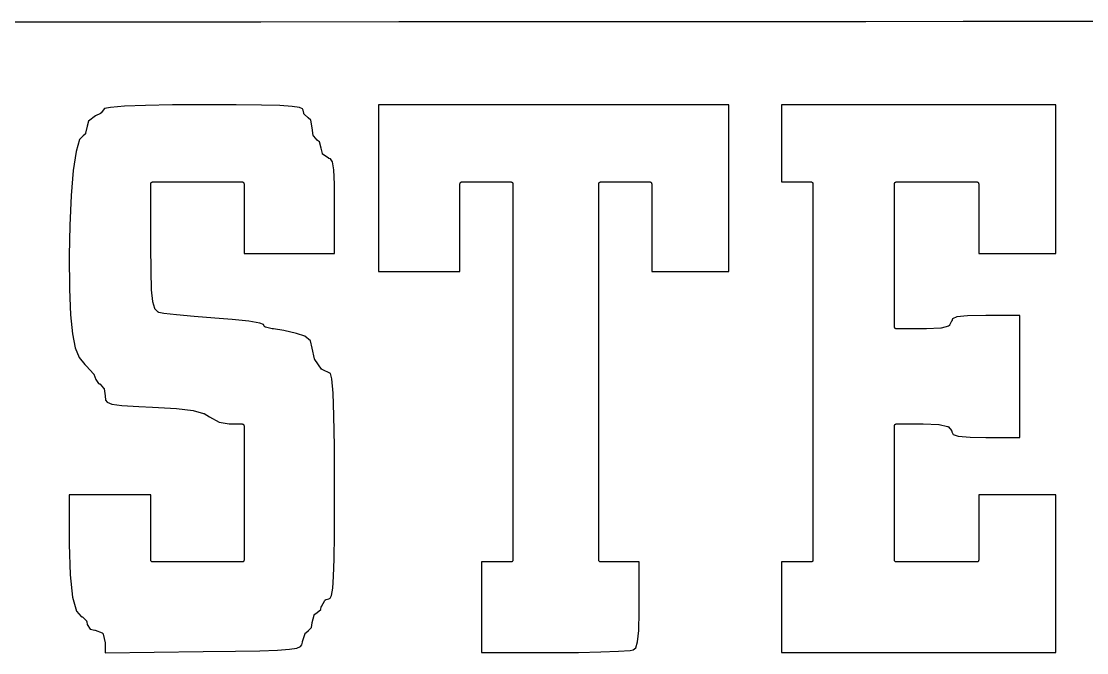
# Model space of a CAD drawing. Extents: x 87.5 to 141.1, y -115.5 to -63.3.
# Drawn here: x 92.147 to 95.167, y -65.083 to -63.294 of the extents above; entities that cross this region are included whole.
import ezdxf

# ---------------------------------------------------------------- set-up
doc = ezdxf.new("R2010")
doc.units = 0
doc.header["$MEASUREMENT"] = 0
doc.layers.add('BLACK', color=7, linetype='CONTINUOUS')

msp = doc.modelspace()

# ---------------------------------------------------------------- linework, layer by layer
at = {"layer": 'BLACK', "linetype": 'CONTINUOUS'}
for p, q in [((91.9828, -63.2956), (92.3406, -63.2953)), ((92.3406, -63.2953), (92.7228, -63.295)), ((92.7228, -63.295), (92.8266, -63.2949)), ((92.8266, -63.2949), (93.2172, -63.2946)), ((93.2172, -63.2946), (93.5833, -63.2944)), ((93.2172, -63.2946), (93.2172, -63.2946)), ((93.5833, -63.2944), (93.9255, -63.2941)), ((93.5833, -63.2944), (93.5833, -63.2944)), ((93.9255, -63.2941), (94.2447, -63.294)), ((94.2447, -63.294), (94.5416, -63.2939)), ((94.2447, -63.294), (94.2447, -63.294)), ((94.5416, -63.2939), (94.8171, -63.2938)), ((94.5416, -63.2939), (94.5416, -63.2939)), ((94.8171, -63.2938), (94.8171, -63.2938)), ((94.8171, -63.2938), (95.0718, -63.2938)), ((95.0718, -63.2938), (95.0719, -63.2938)), ((95.0719, -63.2938), (95.3066, -63.2938)), ((92.3834, -63.5408), (92.3732, -63.5533)), ((92.4, -63.5376), (92.3834, -63.5408)), ((92.4401, -63.5346), (92.4, -63.5376)), ((92.4996, -63.5324), (92.4401, -63.5346)), ((92.5757, -63.5309), (92.4996, -63.5324)), ((92.6656, -63.5304), (92.5757, -63.5309)), ((92.7561, -63.5306), (92.6656, -63.5304)), ((92.828, -63.5313), (92.7561, -63.5306)), ((92.7561, -63.5306), (92.7561, -63.5306)), ((92.88, -63.5327), (92.828, -63.5313)), ((92.9152, -63.535), (92.88, -63.5327)), ((92.936, -63.5383), (92.9152, -63.535)), ((92.9446, -63.5421), (92.936, -63.5383)), ((92.9465, -63.546), (92.9446, -63.5421)), ((92.9478, -63.554), (92.9465, -63.546)), ((94.1528, -63.5304), (93.1595, -63.5304)), ((93.1595, -63.5304), (93.1595, -64.003)), ((94.1528, -64.003), (94.1528, -63.5304)), ((95.0799, -63.5304), (94.3025, -63.5304)), ((94.3025, -63.5304), (94.3025, -63.749)), ((95.0799, -63.9522), (95.0799, -63.5304)), ((92.3381, -63.5769), (92.3338, -63.591)), ((92.3571, -63.5614), (92.3381, -63.5769)), ((92.3714, -63.5547), (92.3571, -63.5614)), ((92.3715, -63.5546), (92.3714, -63.5547)), ((92.3716, -63.5546), (92.3715, -63.5546)), ((92.372, -63.5544), (92.3716, -63.5546)), ((92.3723, -63.5542), (92.372, -63.5544)), ((92.3724, -63.5541), (92.3723, -63.5542)), ((92.3725, -63.554), (92.3724, -63.5541)), ((92.3727, -63.5538), (92.3725, -63.554)), ((92.373, -63.5535), (92.3727, -63.5538)), ((92.3731, -63.5534), (92.373, -63.5535)), ((92.3732, -63.5533), (92.3731, -63.5534)), ((92.3732, -63.5533), (92.3732, -63.5533)), ((92.9478, -63.5542), (92.9478, -63.554)), ((92.9479, -63.5544), (92.9478, -63.5542)), ((92.948, -63.5547), (92.9479, -63.5544)), ((92.948, -63.555), (92.948, -63.5547)), ((92.9481, -63.5551), (92.948, -63.555)), ((92.9482, -63.5553), (92.9481, -63.5551)), ((92.9483, -63.5556), (92.9482, -63.5553)), ((92.9485, -63.5558), (92.9483, -63.5556)), ((92.9486, -63.556), (92.9485, -63.5558)), ((92.9487, -63.5561), (92.9486, -63.556)), ((92.9489, -63.5564), (92.9487, -63.5561)), ((92.9491, -63.5566), (92.9489, -63.5564)), ((92.9492, -63.5567), (92.9491, -63.5566)), ((92.9493, -63.5569), (92.9492, -63.5567)), ((92.9494, -63.5569), (92.9493, -63.5569)), ((92.9606, -63.5671), (92.9494, -63.5569)), ((92.9677, -63.5739), (92.9606, -63.5671)), ((92.9606, -63.5671), (92.9606, -63.5671)), ((92.9718, -63.5961), (92.9677, -63.5739)), ((92.3338, -63.591), (92.3296, -63.611)), ((92.9749, -63.6169), (92.9718, -63.5961)), ((92.3123, -63.629), (92.3027, -63.6623)), ((92.3226, -63.618), (92.3123, -63.629)), ((92.3278, -63.6139), (92.3226, -63.618)), ((92.328, -63.6137), (92.3278, -63.6139)), ((92.3282, -63.6136), (92.328, -63.6137)), ((92.3284, -63.6134), (92.3282, -63.6136)), ((92.3285, -63.6132), (92.3284, -63.6134)), ((92.3287, -63.613), (92.3285, -63.6132)), ((92.3288, -63.6128), (92.3287, -63.613)), ((92.329, -63.6126), (92.3288, -63.6128)), ((92.3291, -63.6124), (92.329, -63.6126)), ((92.3292, -63.6122), (92.3291, -63.6124)), ((92.3293, -63.612), (92.3292, -63.6122)), ((92.3294, -63.6117), (92.3293, -63.612)), ((92.3295, -63.6115), (92.3294, -63.6117)), ((92.3296, -63.6113), (92.3295, -63.6115)), ((92.3296, -63.611), (92.3296, -63.611)), ((92.3296, -63.611), (92.3296, -63.6113)), ((92.975, -63.6173), (92.9749, -63.6169)), ((92.9751, -63.6177), (92.975, -63.6173)), ((92.9751, -63.6178), (92.9751, -63.6177)), ((92.9753, -63.6182), (92.9751, -63.6178)), ((92.9751, -63.6178), (92.9751, -63.6178)), ((92.9755, -63.6186), (92.9753, -63.6182)), ((92.9756, -63.6187), (92.9755, -63.6186)), ((92.9755, -63.6186), (92.9755, -63.6186)), ((92.9758, -63.619), (92.9756, -63.6187)), ((92.9761, -63.6194), (92.9758, -63.619)), ((92.9856, -63.6303), (92.9761, -63.6194)), ((92.9761, -63.6194), (92.9761, -63.6194)), ((92.9858, -63.6304), (92.9856, -63.6303)), ((92.9859, -63.6305), (92.9858, -63.6304)), ((92.9861, -63.6307), (92.9859, -63.6305)), ((92.9864, -63.631), (92.9861, -63.6307)), ((92.9865, -63.6311), (92.9864, -63.631)), ((92.9866, -63.6312), (92.9865, -63.6311)), ((92.9867, -63.6312), (92.9866, -63.6312)), ((92.9924, -63.6349), (92.9867, -63.6312)), ((92.9973, -63.6536), (92.9924, -63.6349)), ((92.3027, -63.6623), (92.2945, -63.7162)), ((93.0008, -63.6684), (92.9973, -63.6536)), ((93.0009, -63.6687), (93.0008, -63.6684)), ((93.001, -63.669), (93.0009, -63.6687)), ((93.001, -63.6692), (93.001, -63.669)), ((93.0011, -63.6693), (93.001, -63.6692)), ((93.0013, -63.6696), (93.0011, -63.6693)), ((93.0014, -63.6699), (93.0013, -63.6696)), ((93.0015, -63.67), (93.0014, -63.6699)), ((93.0016, -63.6701), (93.0015, -63.67)), ((93.0018, -63.6704), (93.0016, -63.6701)), ((93.002, -63.6707), (93.0018, -63.6704)), ((93.0021, -63.6708), (93.002, -63.6707)), ((93.0022, -63.6709), (93.0021, -63.6708)), ((93.0025, -63.6711), (93.0022, -63.6709)), ((93.0028, -63.6713), (93.0025, -63.6711)), ((93.0183, -63.6819), (93.0028, -63.6713)), ((93.0028, -63.6713), (93.0028, -63.6713)), ((93.0186, -63.6821), (93.0183, -63.6819)), ((93.0189, -63.6822), (93.0186, -63.6821)), ((93.019, -63.6823), (93.0189, -63.6822)), ((93.0192, -63.6824), (93.019, -63.6823)), ((93.0195, -63.6825), (93.0192, -63.6824)), ((93.0198, -63.6826), (93.0195, -63.6825)), ((93.0239, -63.6837), (93.0198, -63.6826)), ((93.0198, -63.6826), (93.0198, -63.6826)), ((93.0289, -63.6918), (93.0239, -63.6837)), ((93.0327, -63.7143), (93.0289, -63.6918)), ((92.2945, -63.7162), (92.2882, -63.7872)), ((93.0347, -63.7551), (93.0327, -63.7143)), ((92.5145, -63.7539), (92.5146, -63.7534)), ((92.5145, -63.9305), (92.5145, -63.7539)), ((92.5146, -63.753), (92.5148, -63.7524)), ((92.5146, -63.7534), (92.5146, -63.753)), ((92.5146, -63.753), (92.5146, -63.753)), ((92.5146, -63.753), (92.5146, -63.753)), ((92.5148, -63.7524), (92.5149, -63.7521)), ((92.5149, -63.752), (92.5152, -63.7515)), ((92.5149, -63.7521), (92.5149, -63.752)), ((92.5149, -63.752), (92.5149, -63.752)), ((92.5152, -63.7515), (92.5154, -63.7512)), ((92.5154, -63.7512), (92.5157, -63.7508)), ((92.5154, -63.7512), (92.5154, -63.7512)), ((92.5154, -63.7512), (92.5154, -63.7512)), ((92.5157, -63.7508), (92.516, -63.7505)), ((92.516, -63.7504), (92.5163, -63.7502)), ((92.516, -63.7505), (92.516, -63.7504)), ((92.516, -63.7504), (92.516, -63.7504)), ((92.5163, -63.7502), (92.5167, -63.7498)), ((92.5167, -63.7498), (92.5167, -63.7498)), ((92.5167, -63.7498), (92.5168, -63.7498)), ((92.5168, -63.7498), (92.5172, -63.7496)), ((92.5172, -63.7496), (92.5176, -63.7494)), ((92.5176, -63.7494), (92.518, -63.7492)), ((92.5176, -63.7494), (92.5176, -63.7494)), ((92.5176, -63.7494), (92.5176, -63.7494)), ((92.518, -63.7492), (92.5185, -63.7491)), ((92.5185, -63.7491), (92.5185, -63.7491)), ((92.5185, -63.7491), (92.5186, -63.7491)), ((92.5186, -63.7491), (92.519, -63.749)), ((92.519, -63.749), (92.5195, -63.749)), ((92.5195, -63.749), (92.7736, -63.749)), ((92.7736, -63.749), (92.7741, -63.7491)), ((92.7741, -63.7491), (92.7745, -63.7491)), ((92.7745, -63.7491), (92.7745, -63.7491)), ((92.7745, -63.7491), (92.7745, -63.7491)), ((92.7745, -63.7491), (92.7751, -63.7493)), ((92.7751, -63.7493), (92.7754, -63.7494)), ((92.7754, -63.7494), (92.7755, -63.7494)), ((92.7755, -63.7494), (92.7755, -63.7494)), ((92.7755, -63.7494), (92.776, -63.7497)), ((92.776, -63.7497), (92.7763, -63.7499)), ((92.7763, -63.7499), (92.7763, -63.7499)), ((92.7763, -63.7499), (92.7763, -63.7499)), ((92.7763, -63.7499), (92.7767, -63.7502)), ((92.7767, -63.7502), (92.777, -63.7505)), ((92.777, -63.7505), (92.7771, -63.7505)), ((92.7771, -63.7505), (92.7771, -63.7505)), ((92.7771, -63.7505), (92.7773, -63.7508)), ((92.7773, -63.7508), (92.7777, -63.7512)), ((92.7777, -63.7512), (92.7777, -63.7512)), ((92.7777, -63.7512), (92.7777, -63.7513)), ((92.7777, -63.7513), (92.7779, -63.7517)), ((92.7779, -63.7517), (92.7781, -63.7521)), ((92.7781, -63.7521), (92.7781, -63.7521)), ((92.7781, -63.7521), (92.7781, -63.7521)), ((92.7781, -63.7521), (92.7783, -63.7525)), ((92.7783, -63.7525), (92.7784, -63.753)), ((92.7784, -63.753), (92.7784, -63.753)), ((92.7784, -63.753), (92.7784, -63.7531)), ((92.7784, -63.7531), (92.7784, -63.7534)), ((92.7784, -63.7534), (92.7785, -63.754)), ((92.7785, -63.754), (92.7785, -63.9522)), ((93.0352, -63.8175), (93.0347, -63.7551)), ((93.3908, -63.7539), (93.3909, -63.7534)), ((93.3908, -64.003), (93.3908, -63.7539)), ((93.3909, -63.753), (93.3911, -63.7524)), ((93.3909, -63.7534), (93.3909, -63.753)), ((93.3909, -63.753), (93.3909, -63.753)), ((93.3909, -63.753), (93.3909, -63.753)), ((93.3911, -63.7524), (93.3912, -63.7521)), ((93.3912, -63.752), (93.3915, -63.7515)), ((93.3912, -63.7521), (93.3912, -63.752)), ((93.3912, -63.752), (93.3912, -63.752)), ((93.3915, -63.7515), (93.3917, -63.7512)), ((93.3917, -63.7512), (93.392, -63.7508)), ((93.3917, -63.7512), (93.3917, -63.7512)), ((93.3917, -63.7512), (93.3917, -63.7512)), ((93.392, -63.7508), (93.3923, -63.7505)), ((93.3923, -63.7504), (93.3926, -63.7502)), ((93.3923, -63.7505), (93.3923, -63.7504)), ((93.3923, -63.7504), (93.3923, -63.7504)), ((93.3926, -63.7502), (93.393, -63.7498)), ((93.393, -63.7498), (93.393, -63.7498)), ((93.393, -63.7498), (93.3931, -63.7498)), ((93.3931, -63.7498), (93.3935, -63.7496)), ((93.3935, -63.7496), (93.3939, -63.7494)), ((93.3939, -63.7494), (93.3943, -63.7492)), ((93.3939, -63.7494), (93.3939, -63.7494)), ((93.3939, -63.7494), (93.3939, -63.7494)), ((93.3943, -63.7492), (93.3948, -63.7491)), ((93.3948, -63.7491), (93.3948, -63.7491)), ((93.3948, -63.7491), (93.3949, -63.7491)), ((93.3949, -63.7491), (93.3953, -63.749)), ((93.3953, -63.749), (93.3958, -63.749)), ((93.3958, -63.749), (93.5356, -63.749)), ((93.5356, -63.749), (93.5361, -63.7491)), ((93.5361, -63.7491), (93.5365, -63.7491)), ((93.5365, -63.7491), (93.5365, -63.7491)), ((93.5365, -63.7491), (93.5365, -63.7491)), ((93.5365, -63.7491), (93.5371, -63.7493)), ((93.5371, -63.7493), (93.5374, -63.7494)), ((93.5374, -63.7494), (93.5375, -63.7494)), ((93.5375, -63.7494), (93.5375, -63.7494)), ((93.5375, -63.7494), (93.538, -63.7497)), ((93.538, -63.7497), (93.5383, -63.7499)), ((93.5383, -63.7499), (93.5383, -63.7499)), ((93.5383, -63.7499), (93.5383, -63.7499)), ((93.5383, -63.7499), (93.5387, -63.7502)), ((93.5387, -63.7502), (93.539, -63.7505)), ((93.539, -63.7505), (93.5391, -63.7505)), ((93.5391, -63.7505), (93.5391, -63.7505)), ((93.5391, -63.7505), (93.5393, -63.7508)), ((93.5393, -63.7508), (93.5397, -63.7512)), ((93.5397, -63.7512), (93.5397, -63.7512)), ((93.5397, -63.7512), (93.5397, -63.7513)), ((93.5397, -63.7513), (93.5399, -63.7517)), ((93.5399, -63.7517), (93.5401, -63.7521)), ((93.5401, -63.7521), (93.5401, -63.7521)), ((93.5401, -63.7521), (93.5401, -63.7521)), ((93.5401, -63.7521), (93.5403, -63.7525)), ((93.5403, -63.7525), (93.5404, -63.753)), ((93.5404, -63.753), (93.5404, -63.753)), ((93.5404, -63.753), (93.5404, -63.7531)), ((93.5404, -63.7531), (93.5404, -63.7534)), ((93.5404, -63.7534), (93.5405, -63.754)), ((93.5405, -63.754), (93.5405, -64.8209)), ((93.7845, -63.7539), (93.7846, -63.7534)), ((93.7845, -64.8208), (93.7845, -63.7539)), ((93.7846, -63.753), (93.7848, -63.7524)), ((93.7846, -63.7534), (93.7846, -63.753)), ((93.7846, -63.753), (93.7846, -63.753)), ((93.7846, -63.753), (93.7846, -63.753)), ((93.7848, -63.7524), (93.7849, -63.7521)), ((93.7849, -63.752), (93.7852, -63.7515)), ((93.7849, -63.7521), (93.7849, -63.752)), ((93.7849, -63.752), (93.7849, -63.752)), ((93.7852, -63.7515), (93.7854, -63.7512)), ((93.7854, -63.7512), (93.7857, -63.7508)), ((93.7854, -63.7512), (93.7854, -63.7512)), ((93.7854, -63.7512), (93.7854, -63.7512)), ((93.7857, -63.7508), (93.786, -63.7505)), ((93.786, -63.7504), (93.7863, -63.7502)), ((93.786, -63.7505), (93.786, -63.7504)), ((93.786, -63.7504), (93.786, -63.7504)), ((93.7863, -63.7502), (93.7867, -63.7498)), ((93.7867, -63.7498), (93.7867, -63.7498)), ((93.7867, -63.7498), (93.7868, -63.7498)), ((93.7868, -63.7498), (93.7872, -63.7496)), ((93.7872, -63.7496), (93.7876, -63.7494)), ((93.7876, -63.7494), (93.788, -63.7492)), ((93.7876, -63.7494), (93.7876, -63.7494)), ((93.7876, -63.7494), (93.7876, -63.7494)), ((93.788, -63.7492), (93.7885, -63.7491)), ((93.7885, -63.7491), (93.7885, -63.7491)), ((93.7885, -63.7491), (93.7886, -63.7491)), ((93.7886, -63.7491), (93.789, -63.749)), ((93.789, -63.749), (93.7895, -63.749)), ((93.7895, -63.749), (93.9293, -63.749)), ((93.9293, -63.749), (93.9298, -63.7491)), ((93.9298, -63.7491), (93.9302, -63.7491)), ((93.9302, -63.7491), (93.9302, -63.7491)), ((93.9302, -63.7491), (93.9302, -63.7491)), ((93.9302, -63.7491), (93.9308, -63.7493)), ((93.9308, -63.7493), (93.9311, -63.7494)), ((93.9311, -63.7494), (93.9312, -63.7494)), ((93.9312, -63.7494), (93.9312, -63.7494)), ((93.9312, -63.7494), (93.9317, -63.7497)), ((93.9317, -63.7497), (93.932, -63.7499)), ((93.932, -63.7499), (93.932, -63.7499)), ((93.932, -63.7499), (93.932, -63.7499)), ((93.932, -63.7499), (93.9324, -63.7502)), ((93.9324, -63.7502), (93.9327, -63.7505)), ((93.9327, -63.7505), (93.9328, -63.7505)), ((93.9328, -63.7505), (93.9328, -63.7505)), ((93.9328, -63.7505), (93.933, -63.7508)), ((93.933, -63.7508), (93.9334, -63.7512)), ((93.9334, -63.7512), (93.9334, -63.7512)), ((93.9334, -63.7512), (93.9334, -63.7513)), ((93.9334, -63.7513), (93.9336, -63.7517)), ((93.9336, -63.7517), (93.9338, -63.7521)), ((93.9338, -63.7521), (93.9338, -63.7521)), ((93.9338, -63.7521), (93.9338, -63.7521)), ((93.9338, -63.7521), (93.934, -63.7525)), ((93.934, -63.7525), (93.9341, -63.753)), ((93.9341, -63.753), (93.9341, -63.753)), ((93.9341, -63.753), (93.9341, -63.7531)), ((93.9341, -63.7531), (93.9341, -63.7534)), ((93.9341, -63.7534), (93.9342, -63.754)), ((93.9342, -63.754), (93.9342, -64.003)), ((94.3025, -63.749), (94.3865, -63.749)), ((94.3865, -63.749), (94.387, -63.7491)), ((94.387, -63.7491), (94.3874, -63.7491)), ((94.3874, -63.7491), (94.3874, -63.7491)), ((94.3874, -63.7491), (94.3874, -63.7491)), ((94.3874, -63.7491), (94.388, -63.7493)), ((94.388, -63.7493), (94.3883, -63.7494)), ((94.3883, -63.7494), (94.3884, -63.7494)), ((94.3884, -63.7494), (94.3884, -63.7494)), ((94.3884, -63.7494), (94.3889, -63.7497)), ((94.3889, -63.7497), (94.3892, -63.7499)), ((94.3892, -63.7499), (94.3892, -63.7499)), ((94.3892, -63.7499), (94.3892, -63.7499)), ((94.3892, -63.7499), (94.3896, -63.7502)), ((94.3896, -63.7502), (94.3899, -63.7505)), ((94.3899, -63.7505), (94.39, -63.7505)), ((94.39, -63.7505), (94.39, -63.7505)), ((94.39, -63.7505), (94.3902, -63.7508)), ((94.3902, -63.7508), (94.3906, -63.7512)), ((94.3906, -63.7512), (94.3906, -63.7512)), ((94.3906, -63.7512), (94.3906, -63.7513)), ((94.3906, -63.7513), (94.3908, -63.7517)), ((94.3908, -63.7517), (94.391, -63.7521)), ((94.391, -63.7521), (94.391, -63.7521)), ((94.391, -63.7521), (94.391, -63.7521)), ((94.391, -63.7521), (94.3912, -63.7525)), ((94.3912, -63.7525), (94.3913, -63.753)), ((94.3913, -63.753), (94.3913, -63.753)), ((94.3913, -63.753), (94.3913, -63.7531)), ((94.3913, -63.7531), (94.3913, -63.7534)), ((94.3913, -63.7534), (94.3914, -63.754)), ((94.3914, -63.754), (94.3914, -64.8209)), ((94.6227, -63.7539), (94.6228, -63.7534)), ((94.6227, -64.1604), (94.6227, -63.7539)), ((94.6228, -63.753), (94.623, -63.7524)), ((94.6228, -63.7534), (94.6228, -63.753)), ((94.6228, -63.753), (94.6228, -63.753)), ((94.6228, -63.753), (94.6228, -63.753)), ((94.623, -63.7524), (94.6231, -63.7521)), ((94.6231, -63.752), (94.6234, -63.7515)), ((94.6231, -63.7521), (94.6231, -63.752)), ((94.6231, -63.752), (94.6231, -63.752)), ((94.6234, -63.7515), (94.6236, -63.7512)), ((94.6236, -63.7512), (94.6239, -63.7508)), ((94.6236, -63.7512), (94.6236, -63.7512)), ((94.6236, -63.7512), (94.6236, -63.7512)), ((94.6239, -63.7508), (94.6242, -63.7505)), ((94.6242, -63.7504), (94.6245, -63.7502)), ((94.6242, -63.7505), (94.6242, -63.7504)), ((94.6242, -63.7504), (94.6242, -63.7504)), ((94.6245, -63.7502), (94.6249, -63.7498)), ((94.6249, -63.7498), (94.6249, -63.7498)), ((94.6249, -63.7498), (94.625, -63.7498)), ((94.625, -63.7498), (94.6254, -63.7496)), ((94.6254, -63.7496), (94.6258, -63.7494)), ((94.6258, -63.7494), (94.6262, -63.7492)), ((94.6258, -63.7494), (94.6258, -63.7494)), ((94.6258, -63.7494), (94.6258, -63.7494)), ((94.6262, -63.7492), (94.6267, -63.7491)), ((94.6267, -63.7491), (94.6267, -63.7491)), ((94.6267, -63.7491), (94.6268, -63.7491)), ((94.6268, -63.7491), (94.6272, -63.749)), ((94.6272, -63.749), (94.6277, -63.749)), ((94.6277, -63.749), (94.8564, -63.749)), ((94.8564, -63.749), (94.8569, -63.7491)), ((94.8569, -63.7491), (94.8573, -63.7491)), ((94.8573, -63.7491), (94.8573, -63.7491)), ((94.8573, -63.7491), (94.8573, -63.7491)), ((94.8573, -63.7491), (94.8579, -63.7493)), ((94.8579, -63.7493), (94.8582, -63.7494)), ((94.8582, -63.7494), (94.8583, -63.7494)), ((94.8583, -63.7494), (94.8583, -63.7494)), ((94.8583, -63.7494), (94.8588, -63.7497)), ((94.8588, -63.7497), (94.8591, -63.7499)), ((94.8591, -63.7499), (94.8591, -63.7499)), ((94.8591, -63.7499), (94.8591, -63.7499)), ((94.8591, -63.7499), (94.8595, -63.7502)), ((94.8595, -63.7502), (94.8598, -63.7505)), ((94.8598, -63.7505), (94.8599, -63.7505)), ((94.8599, -63.7505), (94.8599, -63.7505)), ((94.8599, -63.7505), (94.8601, -63.7508)), ((94.8601, -63.7508), (94.8605, -63.7512)), ((94.8605, -63.7512), (94.8605, -63.7512)), ((94.8605, -63.7512), (94.8605, -63.7513)), ((94.8605, -63.7513), (94.8607, -63.7517)), ((94.8607, -63.7517), (94.8609, -63.7521)), ((94.8609, -63.7521), (94.8609, -63.7521)), ((94.8609, -63.7521), (94.8609, -63.7521)), ((94.8609, -63.7521), (94.8611, -63.7525)), ((94.8611, -63.7525), (94.8612, -63.753)), ((94.8612, -63.753), (94.8612, -63.753)), ((94.8612, -63.753), (94.8612, -63.7531)), ((94.8612, -63.7531), (94.8612, -63.7534)), ((94.8612, -63.7534), (94.8613, -63.754)), ((94.8613, -63.754), (94.8613, -63.9522)), ((92.2882, -63.7872), (92.2844, -63.8721)), ((93.0352, -63.9522), (93.0352, -63.8175)), ((92.2844, -63.8721), (92.2832, -63.9577)), ((92.515, -64.0021), (92.5145, -63.9305)), ((92.2832, -63.9577), (92.284, -64.0524)), ((92.7785, -63.9522), (93.0352, -63.9522)), ((94.8613, -63.9522), (95.0799, -63.9522)), ((92.515, -64.0022), (92.515, -64.0021)), ((92.515, -64.0021), (92.515, -64.0021)), ((92.5167, -64.054), (92.515, -64.0022)), ((92.515, -64.0022), (92.515, -64.0022)), ((93.1595, -64.003), (93.3908, -64.003)), ((93.9342, -64.003), (94.1528, -64.003)), ((92.284, -64.0524), (92.2867, -64.1252)), ((92.5167, -64.0541), (92.5167, -64.054)), ((92.5167, -64.0543), (92.5167, -64.0541)), ((92.52, -64.0878), (92.5167, -64.0543)), ((92.5167, -64.0543), (92.5167, -64.0543)), ((92.52, -64.0882), (92.52, -64.0878)), ((92.5201, -64.0886), (92.52, -64.0882)), ((92.5201, -64.0887), (92.5201, -64.0886)), ((92.5253, -64.1075), (92.5201, -64.0887)), ((92.5254, -64.1077), (92.5253, -64.1075)), ((92.5255, -64.1079), (92.5254, -64.1077)), ((92.5256, -64.1082), (92.5255, -64.1079)), ((92.5257, -64.1084), (92.5256, -64.1082)), ((92.5258, -64.1086), (92.5257, -64.1084)), ((92.5259, -64.1088), (92.5258, -64.1086)), ((92.5261, -64.109), (92.5259, -64.1088)), ((92.5262, -64.1092), (92.5261, -64.109)), ((92.5264, -64.1094), (92.5262, -64.1092)), ((92.5265, -64.1096), (92.5264, -64.1094)), ((92.5266, -64.1096), (92.5265, -64.1096)), ((92.5341, -64.1173), (92.5266, -64.1096)), ((92.5347, -64.1178), (92.5341, -64.1173)), ((92.5341, -64.1173), (92.5341, -64.1173)), ((92.5348, -64.118), (92.5347, -64.1178)), ((92.5357, -64.1184), (92.5348, -64.118)), ((92.5348, -64.118), (92.5348, -64.118)), ((92.5365, -64.1187), (92.5357, -64.1184)), ((92.5366, -64.1187), (92.5365, -64.1187)), ((92.5367, -64.1188), (92.5366, -64.1187)), ((92.5366, -64.1187), (92.5366, -64.1187)), ((92.5366, -64.1187), (92.5366, -64.1187)), ((92.5509, -64.1216), (92.5367, -64.1188)), ((92.2867, -64.1252), (92.2919, -64.1795)), ((92.5511, -64.1216), (92.5509, -64.1216)), ((92.5512, -64.1217), (92.5511, -64.1216)), ((92.5513, -64.1217), (92.5512, -64.1217)), ((92.587, -64.1259), (92.5513, -64.1217)), ((92.5871, -64.1259), (92.587, -64.1259)), ((92.5872, -64.1259), (92.5871, -64.1259)), ((92.5871, -64.1259), (92.5871, -64.1259)), ((92.6373, -64.1305), (92.5872, -64.1259)), ((92.6374, -64.1305), (92.6373, -64.1305)), ((92.696, -64.1347), (92.6374, -64.1305)), ((92.6374, -64.1305), (92.6374, -64.1305)), ((92.6374, -64.1305), (92.6374, -64.1305)), ((92.7453, -64.1385), (92.696, -64.1347)), ((92.7923, -64.1438), (92.7453, -64.1385)), ((92.8237, -64.1492), (92.7923, -64.1438)), ((92.8335, -64.1534), (92.8237, -64.1492)), ((94.7845, -64.1437), (94.7787, -64.1547)), ((94.7846, -64.1434), (94.7845, -64.1437)), ((94.7847, -64.1432), (94.7846, -64.1434)), ((94.7848, -64.1431), (94.7847, -64.1432)), ((94.7873, -64.1367), (94.7848, -64.1431)), ((94.7996, -64.1313), (94.7873, -64.1367)), ((94.8299, -64.1282), (94.7996, -64.1313)), ((94.8817, -64.1273), (94.8299, -64.1282)), ((94.9783, -64.1273), (94.8817, -64.1273)), ((94.9783, -64.4729), (94.9783, -64.1273)), ((92.2919, -64.1795), (92.3001, -64.2187)), ((92.836, -64.1578), (92.8335, -64.1534)), ((92.8363, -64.1581), (92.836, -64.1578)), ((92.8365, -64.1585), (92.8363, -64.1581)), ((92.8366, -64.1585), (92.8365, -64.1585)), ((92.8366, -64.1586), (92.8366, -64.1585)), ((92.8369, -64.1589), (92.8366, -64.1586)), ((92.8372, -64.1592), (92.8369, -64.1589)), ((92.8373, -64.1592), (92.8372, -64.1592)), ((92.8377, -64.1595), (92.8373, -64.1592)), ((92.8373, -64.1592), (92.8373, -64.1592)), ((92.8381, -64.1597), (92.8377, -64.1595)), ((92.8382, -64.1598), (92.8381, -64.1597)), ((92.8381, -64.1597), (92.8381, -64.1597)), ((92.8386, -64.1599), (92.8382, -64.1598)), ((92.839, -64.1601), (92.8386, -64.1599)), ((92.8579, -64.1653), (92.839, -64.1601)), ((92.839, -64.1601), (92.839, -64.1601)), ((92.858, -64.1653), (92.8579, -64.1653)), ((92.8584, -64.1654), (92.858, -64.1653)), ((92.858, -64.1653), (92.858, -64.1653)), ((92.8589, -64.1655), (92.8584, -64.1654)), ((92.859, -64.1655), (92.8589, -64.1655)), ((92.8589, -64.1655), (92.8589, -64.1655)), ((92.8621, -64.1656), (92.859, -64.1655)), ((92.859, -64.1655), (92.859, -64.1655)), ((92.8911, -64.1699), (92.8621, -64.1656)), ((92.9277, -64.1786), (92.8911, -64.1699)), ((92.9509, -64.1863), (92.9277, -64.1786)), ((94.6227, -64.1609), (94.6227, -64.1604)), ((94.6228, -64.1613), (94.6227, -64.1609)), ((94.6228, -64.1614), (94.6228, -64.1613)), ((94.6229, -64.1618), (94.6228, -64.1614)), ((94.6228, -64.1614), (94.6228, -64.1614)), ((94.6231, -64.1623), (94.6229, -64.1618)), ((94.6233, -64.1627), (94.6231, -64.1623)), ((94.6231, -64.1623), (94.6231, -64.1623)), ((94.6231, -64.1623), (94.6231, -64.1623)), ((94.6235, -64.1631), (94.6233, -64.1627)), ((94.6235, -64.1632), (94.6235, -64.1631)), ((94.6238, -64.1635), (94.6235, -64.1632)), ((94.6235, -64.1632), (94.6235, -64.1632)), ((94.6241, -64.1639), (94.6238, -64.1635)), ((94.6242, -64.1639), (94.6241, -64.1639)), ((94.6241, -64.1639), (94.6241, -64.1639)), ((94.6245, -64.1642), (94.6242, -64.1639)), ((94.6249, -64.1645), (94.6245, -64.1642)), ((94.6252, -64.1647), (94.6249, -64.1645)), ((94.6249, -64.1645), (94.6249, -64.1645)), ((94.6249, -64.1645), (94.6249, -64.1645)), ((94.6257, -64.165), (94.6252, -64.1647)), ((94.6258, -64.165), (94.6257, -64.165)), ((94.6257, -64.165), (94.6257, -64.165)), ((94.6261, -64.1651), (94.6258, -64.165)), ((94.6267, -64.1653), (94.6261, -64.1651)), ((94.6271, -64.1653), (94.6267, -64.1653)), ((94.6267, -64.1653), (94.6267, -64.1653)), ((94.6267, -64.1653), (94.6267, -64.1653)), ((94.6276, -64.1654), (94.6271, -64.1653)), ((94.7039, -64.1654), (94.6276, -64.1654)), ((94.7131, -64.1654), (94.7039, -64.1654)), ((94.7132, -64.1654), (94.7131, -64.1654)), ((94.7133, -64.1654), (94.7132, -64.1654)), ((94.7538, -64.1633), (94.7133, -64.1654)), ((94.7133, -64.1654), (94.7133, -64.1654)), ((94.7543, -64.1633), (94.7538, -64.1633)), ((94.7538, -64.1633), (94.7538, -64.1633)), ((94.7538, -64.1633), (94.7538, -64.1633)), ((94.7547, -64.1632), (94.7543, -64.1633)), ((94.7548, -64.1632), (94.7547, -64.1632)), ((94.7549, -64.1632), (94.7548, -64.1632)), ((94.7548, -64.1632), (94.7548, -64.1632)), ((94.7756, -64.1572), (94.7549, -64.1632)), ((94.7757, -64.1572), (94.7756, -64.1572)), ((94.7756, -64.1572), (94.7756, -64.1572)), ((94.7761, -64.157), (94.7757, -64.1572)), ((94.7765, -64.1569), (94.7761, -64.157)), ((94.7766, -64.1568), (94.7765, -64.1568)), ((94.7765, -64.1568), (94.7765, -64.1569)), ((94.7771, -64.1565), (94.7766, -64.1568)), ((94.7773, -64.1563), (94.7771, -64.1565)), ((94.7774, -64.1563), (94.7773, -64.1563)), ((94.7778, -64.1559), (94.7774, -64.1563)), ((94.7774, -64.1563), (94.7774, -64.1563)), ((94.7781, -64.1557), (94.7778, -64.1559)), ((94.7784, -64.1552), (94.7781, -64.1556)), ((94.7781, -64.1556), (94.7781, -64.1556)), ((94.7781, -64.1556), (94.7781, -64.1557)), ((94.7786, -64.1549), (94.7784, -64.1552)), ((94.7787, -64.1547), (94.7786, -64.1548)), ((94.7786, -64.1548), (94.7786, -64.1548)), ((94.7786, -64.1548), (94.7786, -64.1549)), ((92.9674, -64.199), (92.9509, -64.1863)), ((92.9718, -64.22), (92.9674, -64.199)), ((92.3001, -64.2187), (92.3116, -64.2462)), ((92.9718, -64.2201), (92.9718, -64.22)), ((92.9784, -64.2502), (92.9718, -64.2201)), ((92.9718, -64.2201), (92.9718, -64.2201)), ((92.3116, -64.2462), (92.3271, -64.2662)), ((92.3271, -64.2662), (92.3319, -64.2706)), ((92.3319, -64.2706), (92.3319, -64.2706)), ((92.3319, -64.2706), (92.332, -64.2708)), ((92.332, -64.2708), (92.3322, -64.2709)), ((92.3322, -64.2709), (92.3516, -64.2926)), ((92.9785, -64.2506), (92.9784, -64.2502)), ((92.9787, -64.2511), (92.9785, -64.2506)), ((92.9789, -64.2515), (92.9787, -64.2511)), ((92.9787, -64.2511), (92.9787, -64.2511)), ((92.9787, -64.2511), (92.9787, -64.2511)), ((92.9791, -64.2519), (92.9789, -64.2515)), ((92.9792, -64.252), (92.9791, -64.2519)), ((92.998, -64.2791), (92.9792, -64.252)), ((92.3516, -64.2926), (92.3516, -64.2926)), ((92.3516, -64.2926), (92.3518, -64.2929)), ((92.3518, -64.2929), (92.352, -64.2931)), ((92.352, -64.2931), (92.3521, -64.2933)), ((92.3521, -64.2933), (92.3522, -64.2934)), ((92.3522, -64.2934), (92.3523, -64.2937)), ((92.3523, -64.2937), (92.3525, -64.2939)), ((92.3525, -64.2939), (92.3588, -64.3088)), ((92.9982, -64.2794), (92.998, -64.2791)), ((92.9984, -64.2796), (92.9982, -64.2794)), ((92.9986, -64.2798), (92.9984, -64.2796)), ((92.9987, -64.2799), (92.9986, -64.2798)), ((92.9989, -64.2801), (92.9987, -64.2799)), ((92.9992, -64.2803), (92.9989, -64.2801)), ((92.9993, -64.2804), (92.9992, -64.2803)), ((92.9994, -64.2805), (92.9993, -64.2804)), ((92.9997, -64.2806), (92.9994, -64.2805)), ((93, -64.2808), (92.9997, -64.2806)), ((93.0001, -64.2808), (93, -64.2808)), ((93.0238, -64.2916), (93.0001, -64.2808)), ((93.0277, -64.3073), (93.0238, -64.2916)), ((92.3588, -64.3088), (92.3662, -64.3202)), ((92.3662, -64.3202), (92.368, -64.3206)), ((92.368, -64.3206), (92.3681, -64.3206)), ((92.3681, -64.3206), (92.3682, -64.3206)), ((92.3682, -64.3206), (92.3683, -64.3207)), ((92.3683, -64.3207), (92.3687, -64.3208)), ((92.3687, -64.3208), (92.369, -64.3209)), ((92.369, -64.3209), (92.3691, -64.3209)), ((92.3691, -64.3209), (92.3693, -64.321)), ((92.3693, -64.321), (92.3696, -64.3212)), ((92.3696, -64.3212), (92.3699, -64.3213)), ((92.3699, -64.3213), (92.37, -64.3214)), ((92.37, -64.3214), (92.3701, -64.3215)), ((92.3701, -64.3215), (92.3703, -64.3217)), ((92.3703, -64.3217), (92.3706, -64.322)), ((92.3706, -64.322), (92.3707, -64.3221)), ((92.3707, -64.3221), (92.3708, -64.3222)), ((92.3708, -64.3222), (92.3805, -64.3329)), ((93.031, -64.3474), (93.0277, -64.3073)), ((92.3805, -64.3329), (92.3805, -64.3329)), ((92.3805, -64.3329), (92.3805, -64.3329)), ((92.3805, -64.3329), (92.3806, -64.333)), ((92.3806, -64.333), (92.3806, -64.333)), ((92.3806, -64.333), (92.3808, -64.3333)), ((92.3808, -64.3333), (92.3811, -64.3337)), ((92.3811, -64.3337), (92.3811, -64.3338)), ((92.3811, -64.3338), (92.3812, -64.3338)), ((92.3812, -64.3338), (92.3814, -64.3342)), ((92.3814, -64.3342), (92.3815, -64.3346)), ((92.3815, -64.3346), (92.3816, -64.3346)), ((92.3816, -64.3346), (92.3816, -64.3347)), ((92.3816, -64.3347), (92.3817, -64.3351)), ((92.3817, -64.3351), (92.3818, -64.3355)), ((92.3818, -64.3355), (92.3847, -64.3547)), ((92.3847, -64.3547), (92.3848, -64.3548)), ((92.3848, -64.3548), (92.3848, -64.3549)), ((92.3848, -64.3549), (92.3848, -64.3551)), ((92.3848, -64.3551), (92.3857, -64.3669)), ((93.0333, -64.4111), (93.031, -64.3474)), ((92.3857, -64.3669), (92.3902, -64.3733)), ((92.3902, -64.3733), (92.4037, -64.3784)), ((92.4037, -64.3784), (92.4325, -64.3821)), ((92.4325, -64.3821), (92.4801, -64.3851)), ((92.4801, -64.3851), (92.5191, -64.387)), ((92.5191, -64.387), (92.5192, -64.387)), ((92.5192, -64.387), (92.5192, -64.387)), ((92.5192, -64.387), (92.5871, -64.3912)), ((92.5871, -64.3912), (92.5871, -64.3912)), ((92.5871, -64.3912), (92.5873, -64.3913)), ((92.5873, -64.3913), (92.5874, -64.3913)), ((92.5874, -64.3913), (92.634, -64.3969)), ((92.634, -64.3969), (92.6341, -64.3969)), ((92.6341, -64.3969), (92.6344, -64.397)), ((92.6344, -64.397), (92.6347, -64.397)), ((92.6347, -64.397), (92.6641, -64.4047)), ((92.6641, -64.4047), (92.6642, -64.4047)), ((92.6642, -64.4047), (92.6644, -64.4048)), ((92.6644, -64.4048), (92.6646, -64.4048)), ((92.6646, -64.4048), (92.6649, -64.405)), ((92.6649, -64.405), (92.6651, -64.4051)), ((92.6651, -64.4051), (92.6653, -64.4052)), ((92.6653, -64.4052), (92.6655, -64.4053)), ((92.6655, -64.4053), (92.681, -64.4149)), ((92.681, -64.4149), (92.7079, -64.4297)), ((93.0347, -64.4988), (93.0333, -64.4111)), ((92.7079, -64.4297), (92.7367, -64.4348)), ((92.7367, -64.4348), (92.7736, -64.4348)), ((92.7736, -64.4348), (92.7741, -64.4349)), ((92.7741, -64.4349), (92.7745, -64.4349)), ((92.7745, -64.4349), (92.7745, -64.4349)), ((92.7745, -64.4349), (92.7745, -64.4349)), ((92.7745, -64.4349), (92.7751, -64.4351)), ((92.7751, -64.4351), (92.7754, -64.4352)), ((92.7754, -64.4352), (92.7755, -64.4352)), ((92.7755, -64.4352), (92.7755, -64.4352)), ((92.7755, -64.4352), (92.776, -64.4355)), ((92.776, -64.4355), (92.7763, -64.4357)), ((92.7763, -64.4357), (92.7763, -64.4357)), ((92.7763, -64.4357), (92.7763, -64.4357)), ((92.7763, -64.4357), (92.7766, -64.4359)), ((92.7766, -64.4359), (92.777, -64.4363)), ((92.777, -64.4363), (92.7771, -64.4363)), ((92.7771, -64.4363), (92.7771, -64.4363)), ((92.7771, -64.4363), (92.7773, -64.4366)), ((92.7773, -64.4366), (92.7777, -64.437)), ((92.7777, -64.437), (92.7777, -64.437)), ((92.7777, -64.437), (92.7777, -64.4371)), ((92.7777, -64.4371), (92.7779, -64.4374)), ((92.7779, -64.4374), (92.7781, -64.4379)), ((92.7781, -64.4379), (92.7781, -64.4379)), ((92.7781, -64.4379), (92.7781, -64.4379)), ((92.7781, -64.4379), (92.7783, -64.4383)), ((92.7783, -64.4383), (92.7784, -64.4388)), ((92.7784, -64.4388), (92.7784, -64.4388)), ((92.7784, -64.4388), (92.7784, -64.4389)), ((92.7784, -64.4389), (92.7784, -64.4392)), ((92.7784, -64.4392), (92.7785, -64.4398)), ((92.7785, -64.4398), (92.7785, -64.8209)), ((94.6227, -64.4397), (94.6228, -64.4392)), ((94.6227, -64.8208), (94.6227, -64.4397)), ((94.6228, -64.4388), (94.623, -64.4382)), ((94.6228, -64.4392), (94.6228, -64.4388)), ((94.6228, -64.4388), (94.6228, -64.4388)), ((94.6228, -64.4388), (94.6228, -64.4388)), ((94.623, -64.4382), (94.6231, -64.4379)), ((94.6231, -64.4378), (94.6234, -64.4373)), ((94.6231, -64.4379), (94.6231, -64.4378)), ((94.6231, -64.4378), (94.6231, -64.4378)), ((94.6234, -64.4373), (94.6236, -64.437)), ((94.6236, -64.437), (94.6239, -64.4366)), ((94.6236, -64.437), (94.6236, -64.437)), ((94.6236, -64.437), (94.6236, -64.437)), ((94.6239, -64.4366), (94.6242, -64.4363)), ((94.6242, -64.4362), (94.6245, -64.436)), ((94.6242, -64.4363), (94.6242, -64.4362)), ((94.6242, -64.4362), (94.6242, -64.4362)), ((94.6245, -64.436), (94.6249, -64.4356)), ((94.6249, -64.4356), (94.6249, -64.4356)), ((94.6249, -64.4356), (94.625, -64.4356)), ((94.625, -64.4356), (94.6254, -64.4354)), ((94.6254, -64.4354), (94.6258, -64.4352)), ((94.6258, -64.4352), (94.6262, -64.435)), ((94.6258, -64.4352), (94.6258, -64.4352)), ((94.6258, -64.4352), (94.6258, -64.4352)), ((94.6262, -64.435), (94.6267, -64.4349)), ((94.6267, -64.4349), (94.6267, -64.4349)), ((94.6267, -64.4349), (94.6268, -64.4349)), ((94.6268, -64.4349), (94.6272, -64.4348)), ((94.6272, -64.4348), (94.6277, -64.4348)), ((94.6277, -64.4348), (94.704, -64.4348)), ((94.704, -64.4348), (94.704, -64.4348)), ((94.704, -64.4348), (94.7041, -64.4348)), ((94.7041, -64.4348), (94.7483, -64.4363)), ((94.7483, -64.4363), (94.7484, -64.4363)), ((94.7484, -64.4363), (94.7488, -64.4363)), ((94.7488, -64.4363), (94.7492, -64.4364)), ((94.7492, -64.4364), (94.773, -64.4416)), ((94.773, -64.4416), (94.773, -64.4416)), ((94.773, -64.4416), (94.7732, -64.4416)), ((94.7732, -64.4416), (94.7734, -64.4417)), ((94.7734, -64.4417), (94.7737, -64.4418)), ((94.7737, -64.4418), (94.774, -64.4419)), ((94.774, -64.4419), (94.7741, -64.442)), ((94.7741, -64.442), (94.7743, -64.4421)), ((94.7743, -64.4421), (94.7746, -64.4422)), ((94.7746, -64.4422), (94.7748, -64.4424)), ((94.7748, -64.4424), (94.775, -64.4425)), ((94.775, -64.4425), (94.7751, -64.4426)), ((94.7751, -64.4426), (94.7753, -64.4428)), ((94.7753, -64.4428), (94.7755, -64.443)), ((94.7755, -64.443), (94.7757, -64.4432)), ((94.7757, -64.4432), (94.7758, -64.4433)), ((94.7758, -64.4433), (94.7839, -64.4534)), ((94.7839, -64.4534), (94.7839, -64.4535)), ((94.7839, -64.4535), (94.7839, -64.4535)), ((94.7839, -64.4535), (94.7839, -64.4535)), ((94.7839, -64.4535), (94.7841, -64.4538)), ((94.7841, -64.4538), (94.7844, -64.4543)), ((94.7844, -64.4543), (94.7844, -64.4543)), ((94.7844, -64.4543), (94.7844, -64.4543)), ((94.7844, -64.4543), (94.7846, -64.4548)), ((94.7846, -64.4548), (94.7848, -64.4552)), ((94.7848, -64.4552), (94.7848, -64.4552)), ((94.7848, -64.4552), (94.7848, -64.4553)), ((94.7848, -64.4553), (94.7849, -64.4557)), ((94.7849, -64.4557), (94.7849, -64.4562)), ((94.7849, -64.4562), (94.7849, -64.4562)), ((94.7849, -64.4562), (94.7849, -64.4562)), ((94.7849, -64.4562), (94.785, -64.4575)), ((94.785, -64.4575), (94.7885, -64.4646)), ((94.7885, -64.4646), (94.8033, -64.4696)), ((94.8033, -64.4696), (94.8369, -64.4723)), ((94.8369, -64.4723), (94.8818, -64.4729)), ((94.8818, -64.4729), (94.9783, -64.4729)), ((93.0352, -64.6112), (93.0347, -64.4988)), ((93.0347, -64.4988), (93.0347, -64.4988)), ((93.0352, -64.6593), (93.0352, -64.6112)), ((93.0352, -64.6112), (93.0352, -64.6112)), ((92.5145, -64.6353), (92.2832, -64.6353)), ((92.2832, -64.6353), (92.2832, -64.7757)), ((92.5145, -64.8208), (92.5145, -64.6353)), ((93.0348, -64.749), (93.0352, -64.6593)), ((93.0352, -64.6593), (93.0352, -64.6593)), ((95.0799, -64.6353), (94.8613, -64.6353)), ((94.8613, -64.6353), (94.8613, -64.8209)), ((95.0799, -65.0825), (95.0799, -64.6353)), ((93.034, -64.8173), (93.0348, -64.749)), ((93.0348, -64.749), (93.0348, -64.749)), ((92.2832, -64.7757), (92.2856, -64.8619)), ((92.5145, -64.8212), (92.5145, -64.8208)), ((92.5146, -64.8217), (92.5145, -64.8212)), ((92.5146, -64.8218), (92.5146, -64.8217)), ((92.5147, -64.8222), (92.5146, -64.8218)), ((92.5146, -64.8218), (92.5146, -64.8218)), ((92.5149, -64.8227), (92.5147, -64.8222)), ((92.5151, -64.8231), (92.5149, -64.8227)), ((92.5149, -64.8227), (92.5149, -64.8227)), ((92.5149, -64.8227), (92.5149, -64.8227)), ((92.5153, -64.8235), (92.5151, -64.8231)), ((92.5153, -64.8236), (92.5153, -64.8235)), ((92.5157, -64.824), (92.5153, -64.8236)), ((92.5153, -64.8236), (92.5153, -64.8236)), ((92.5159, -64.8243), (92.5157, -64.824)), ((92.516, -64.8243), (92.5159, -64.8243)), ((92.5159, -64.8243), (92.5159, -64.8243)), ((92.5163, -64.8246), (92.516, -64.8243)), ((92.5167, -64.8249), (92.5163, -64.8246)), ((92.517, -64.8251), (92.5167, -64.8249)), ((92.5167, -64.8249), (92.5167, -64.8249)), ((92.5167, -64.8249), (92.5167, -64.8249)), ((92.5175, -64.8254), (92.517, -64.8251)), ((92.5176, -64.8254), (92.5175, -64.8254)), ((92.5175, -64.8254), (92.5175, -64.8254)), ((92.5179, -64.8255), (92.5176, -64.8254)), ((92.5185, -64.8257), (92.5179, -64.8255)), ((92.5189, -64.8257), (92.5185, -64.8257)), ((92.5185, -64.8257), (92.5185, -64.8257)), ((92.5185, -64.8257), (92.5185, -64.8257)), ((92.5194, -64.8258), (92.5189, -64.8257)), ((92.7735, -64.8258), (92.5194, -64.8258)), ((92.774, -64.8257), (92.7735, -64.8258)), ((92.7744, -64.8257), (92.774, -64.8257)), ((92.7745, -64.8257), (92.7744, -64.8257)), ((92.775, -64.8256), (92.7745, -64.8257)), ((92.7745, -64.8257), (92.7745, -64.8257)), ((92.7754, -64.8254), (92.775, -64.8256)), ((92.7758, -64.8252), (92.7754, -64.8254)), ((92.7754, -64.8254), (92.7754, -64.8254)), ((92.7754, -64.8254), (92.7754, -64.8254)), ((92.7762, -64.825), (92.7758, -64.8252)), ((92.7763, -64.825), (92.7762, -64.825)), ((92.7767, -64.8246), (92.7763, -64.825)), ((92.7763, -64.825), (92.7763, -64.825)), ((92.777, -64.8244), (92.7767, -64.8246)), ((92.7773, -64.824), (92.777, -64.8243)), ((92.777, -64.8243), (92.777, -64.8244)), ((92.777, -64.8244), (92.777, -64.8244)), ((92.7776, -64.8236), (92.7773, -64.824)), ((92.7778, -64.8233), (92.7776, -64.8236)), ((92.7776, -64.8236), (92.7776, -64.8236)), ((92.7776, -64.8236), (92.7776, -64.8236)), ((92.7781, -64.8228), (92.7778, -64.8233)), ((92.7782, -64.8223), (92.7781, -64.8227)), ((92.7781, -64.8227), (92.7781, -64.8228)), ((92.7781, -64.8228), (92.7781, -64.8228)), ((92.7784, -64.8218), (92.7782, -64.8223)), ((92.7785, -64.8209), (92.7784, -64.8214)), ((92.7784, -64.8214), (92.7784, -64.8218)), ((92.7784, -64.8218), (92.7784, -64.8218)), ((92.7784, -64.8218), (92.7784, -64.8218)), ((93.0324, -64.8669), (93.034, -64.8173)), ((93.5355, -64.8258), (93.4516, -64.8258)), ((93.4516, -64.8258), (93.4516, -65.0825)), ((93.536, -64.8257), (93.5355, -64.8258)), ((93.5364, -64.8257), (93.536, -64.8257)), ((93.5365, -64.8257), (93.5364, -64.8257)), ((93.537, -64.8256), (93.5365, -64.8257)), ((93.5365, -64.8257), (93.5365, -64.8257)), ((93.5374, -64.8254), (93.537, -64.8256)), ((93.5378, -64.8252), (93.5374, -64.8254)), ((93.5374, -64.8254), (93.5374, -64.8254)), ((93.5374, -64.8254), (93.5374, -64.8254)), ((93.5382, -64.825), (93.5378, -64.8252)), ((93.5383, -64.825), (93.5382, -64.825)), ((93.5387, -64.8246), (93.5383, -64.825)), ((93.5383, -64.825), (93.5383, -64.825)), ((93.539, -64.8244), (93.5387, -64.8246)), ((93.5393, -64.824), (93.539, -64.8243)), ((93.539, -64.8243), (93.539, -64.8244)), ((93.539, -64.8244), (93.539, -64.8244)), ((93.5396, -64.8236), (93.5393, -64.824)), ((93.5398, -64.8233), (93.5396, -64.8236)), ((93.5396, -64.8236), (93.5396, -64.8236)), ((93.5396, -64.8236), (93.5396, -64.8236)), ((93.5401, -64.8228), (93.5398, -64.8233)), ((93.5402, -64.8223), (93.5401, -64.8227)), ((93.5401, -64.8227), (93.5401, -64.8228)), ((93.5401, -64.8228), (93.5401, -64.8228)), ((93.5404, -64.8218), (93.5402, -64.8223)), ((93.5405, -64.8209), (93.5404, -64.8214)), ((93.5404, -64.8214), (93.5404, -64.8218)), ((93.5404, -64.8218), (93.5404, -64.8218)), ((93.5404, -64.8218), (93.5404, -64.8218)), ((93.7845, -64.8212), (93.7845, -64.8208)), ((93.7846, -64.8217), (93.7845, -64.8212)), ((93.7846, -64.8218), (93.7846, -64.8217)), ((93.7847, -64.8222), (93.7846, -64.8218)), ((93.7846, -64.8218), (93.7846, -64.8218)), ((93.7849, -64.8227), (93.7847, -64.8222)), ((93.7851, -64.8231), (93.7849, -64.8227)), ((93.7849, -64.8227), (93.7849, -64.8227)), ((93.7849, -64.8227), (93.7849, -64.8227)), ((93.7853, -64.8235), (93.7851, -64.8231)), ((93.7853, -64.8236), (93.7853, -64.8235)), ((93.7857, -64.824), (93.7853, -64.8236)), ((93.7853, -64.8236), (93.7853, -64.8236)), ((93.7859, -64.8243), (93.7857, -64.824)), ((93.786, -64.8243), (93.7859, -64.8243)), ((93.7859, -64.8243), (93.7859, -64.8243)), ((93.7863, -64.8246), (93.786, -64.8243)), ((93.7867, -64.8249), (93.7863, -64.8246)), ((93.787, -64.8251), (93.7867, -64.8249)), ((93.7867, -64.8249), (93.7867, -64.8249)), ((93.7867, -64.8249), (93.7867, -64.8249)), ((93.7875, -64.8254), (93.787, -64.8251)), ((93.7876, -64.8254), (93.7875, -64.8254)), ((93.7875, -64.8254), (93.7875, -64.8254)), ((93.7879, -64.8255), (93.7876, -64.8254)), ((93.7885, -64.8257), (93.7879, -64.8255)), ((93.7889, -64.8257), (93.7885, -64.8257)), ((93.7885, -64.8257), (93.7885, -64.8257)), ((93.7885, -64.8257), (93.7885, -64.8257)), ((93.7894, -64.8258), (93.7889, -64.8257)), ((93.8988, -64.8258), (93.7894, -64.8258)), ((93.8988, -64.9464), (93.8988, -64.8258)), ((94.3864, -64.8258), (94.3025, -64.8258)), ((94.3025, -64.8258), (94.3025, -65.0825)), ((94.3869, -64.8257), (94.3864, -64.8258)), ((94.3873, -64.8257), (94.3869, -64.8257)), ((94.3874, -64.8257), (94.3873, -64.8257)), ((94.3879, -64.8256), (94.3874, -64.8257)), ((94.3874, -64.8257), (94.3874, -64.8257)), ((94.3883, -64.8254), (94.3879, -64.8256)), ((94.3887, -64.8252), (94.3883, -64.8254)), ((94.3883, -64.8254), (94.3883, -64.8254)), ((94.3883, -64.8254), (94.3883, -64.8254)), ((94.3891, -64.825), (94.3887, -64.8252)), ((94.3892, -64.825), (94.3891, -64.825)), ((94.3896, -64.8246), (94.3892, -64.825)), ((94.3892, -64.825), (94.3892, -64.825)), ((94.3899, -64.8244), (94.3896, -64.8246)), ((94.3902, -64.824), (94.3899, -64.8243)), ((94.3899, -64.8243), (94.3899, -64.8244)), ((94.3899, -64.8244), (94.3899, -64.8244)), ((94.3905, -64.8236), (94.3902, -64.824)), ((94.3907, -64.8233), (94.3905, -64.8236)), ((94.3905, -64.8236), (94.3905, -64.8236)), ((94.3905, -64.8236), (94.3905, -64.8236)), ((94.391, -64.8228), (94.3907, -64.8233)), ((94.3911, -64.8223), (94.391, -64.8227)), ((94.391, -64.8227), (94.391, -64.8228)), ((94.391, -64.8228), (94.391, -64.8228)), ((94.3913, -64.8218), (94.3911, -64.8223)), ((94.3914, -64.8209), (94.3913, -64.8214)), ((94.3913, -64.8214), (94.3913, -64.8218)), ((94.3913, -64.8218), (94.3913, -64.8218)), ((94.3913, -64.8218), (94.3913, -64.8218)), ((94.6227, -64.8212), (94.6227, -64.8208)), ((94.6228, -64.8217), (94.6227, -64.8212)), ((94.6228, -64.8218), (94.6228, -64.8217)), ((94.6229, -64.8222), (94.6228, -64.8218)), ((94.6228, -64.8218), (94.6228, -64.8218)), ((94.6231, -64.8227), (94.6229, -64.8222)), ((94.6233, -64.8231), (94.6231, -64.8227)), ((94.6231, -64.8227), (94.6231, -64.8227)), ((94.6231, -64.8227), (94.6231, -64.8227)), ((94.6235, -64.8235), (94.6233, -64.8231)), ((94.6235, -64.8236), (94.6235, -64.8235)), ((94.6239, -64.824), (94.6235, -64.8236)), ((94.6235, -64.8236), (94.6235, -64.8236)), ((94.6241, -64.8243), (94.6239, -64.824)), ((94.6242, -64.8243), (94.6241, -64.8243)), ((94.6241, -64.8243), (94.6241, -64.8243)), ((94.6245, -64.8246), (94.6242, -64.8243)), ((94.6249, -64.8249), (94.6245, -64.8246)), ((94.6252, -64.8251), (94.6249, -64.8249)), ((94.6249, -64.8249), (94.6249, -64.8249)), ((94.6249, -64.8249), (94.6249, -64.8249)), ((94.6257, -64.8254), (94.6252, -64.8251)), ((94.6258, -64.8254), (94.6257, -64.8254)), ((94.6257, -64.8254), (94.6257, -64.8254)), ((94.6261, -64.8255), (94.6258, -64.8254)), ((94.6267, -64.8257), (94.6261, -64.8255)), ((94.6271, -64.8257), (94.6267, -64.8257)), ((94.6267, -64.8257), (94.6267, -64.8257)), ((94.6267, -64.8257), (94.6267, -64.8257)), ((94.6276, -64.8258), (94.6271, -64.8257)), ((94.8563, -64.8258), (94.6276, -64.8258)), ((94.8568, -64.8257), (94.8563, -64.8258)), ((94.8572, -64.8257), (94.8568, -64.8257)), ((94.8573, -64.8257), (94.8572, -64.8257)), ((94.8578, -64.8256), (94.8573, -64.8257)), ((94.8573, -64.8257), (94.8573, -64.8257)), ((94.8582, -64.8254), (94.8578, -64.8256)), ((94.8586, -64.8252), (94.8582, -64.8254)), ((94.8582, -64.8254), (94.8582, -64.8254)), ((94.8582, -64.8254), (94.8582, -64.8254)), ((94.859, -64.825), (94.8586, -64.8252)), ((94.8591, -64.825), (94.859, -64.825)), ((94.8595, -64.8246), (94.8591, -64.825)), ((94.8591, -64.825), (94.8591, -64.825)), ((94.8598, -64.8244), (94.8595, -64.8246)), ((94.8601, -64.824), (94.8598, -64.8243)), ((94.8598, -64.8243), (94.8598, -64.8244)), ((94.8598, -64.8244), (94.8598, -64.8244)), ((94.8604, -64.8236), (94.8601, -64.824)), ((94.8606, -64.8233), (94.8604, -64.8236)), ((94.8604, -64.8236), (94.8604, -64.8236)), ((94.8604, -64.8236), (94.8604, -64.8236)), ((94.8609, -64.8228), (94.8606, -64.8233)), ((94.861, -64.8223), (94.8609, -64.8227)), ((94.8609, -64.8227), (94.8609, -64.8228)), ((94.8609, -64.8228), (94.8609, -64.8228)), ((94.8612, -64.8218), (94.861, -64.8223)), ((94.8613, -64.8209), (94.8612, -64.8214)), ((94.8612, -64.8214), (94.8612, -64.8218)), ((94.8612, -64.8218), (94.8612, -64.8218)), ((94.8612, -64.8218), (94.8612, -64.8218)), ((92.2856, -64.8619), (92.2925, -64.9257)), ((93.03, -64.9005), (93.0324, -64.8669)), ((93.0268, -64.9204), (93.03, -64.9005)), ((92.2925, -64.9257), (92.3035, -64.9655)), ((92.9978, -64.9516), (93.008, -64.9347)), ((93.008, -64.9347), (93.0083, -64.9343)), ((93.008, -64.9347), (93.008, -64.9347)), ((93.0083, -64.9343), (93.0086, -64.9339)), ((93.0086, -64.9339), (93.009, -64.9336)), ((93.0086, -64.9339), (93.0086, -64.9339)), ((93.0086, -64.9339), (93.0086, -64.9339)), ((93.009, -64.9336), (93.0093, -64.9333)), ((93.0093, -64.9333), (93.0098, -64.933)), ((93.0093, -64.9333), (93.0093, -64.9333)), ((93.0093, -64.9333), (93.0093, -64.9333)), ((93.0098, -64.933), (93.0101, -64.9328)), ((93.0101, -64.9328), (93.0102, -64.9328)), ((93.0102, -64.9328), (93.0106, -64.9326)), ((93.0102, -64.9328), (93.0102, -64.9328)), ((93.0106, -64.9326), (93.0111, -64.9325)), ((93.0111, -64.9325), (93.0194, -64.9304)), ((93.0194, -64.9304), (93.0232, -64.9285)), ((93.0232, -64.9285), (93.0268, -64.9204)), ((92.3035, -64.9655), (92.3171, -64.9807)), ((92.9863, -64.9692), (92.996, -64.9604)), ((92.996, -64.9604), (92.9972, -64.9533)), ((92.9972, -64.9533), (92.9973, -64.9529)), ((92.9972, -64.9533), (92.9972, -64.9533)), ((92.9973, -64.9529), (92.9974, -64.9524)), ((92.9974, -64.9523), (92.9976, -64.9519)), ((92.9974, -64.9524), (92.9974, -64.9523)), ((92.9974, -64.9524), (92.9974, -64.9524)), ((92.9976, -64.9519), (92.9978, -64.9516)), ((93.8987, -64.9675), (93.8988, -64.9464)), ((92.3171, -64.9807), (92.319, -64.9809)), ((92.319, -64.9809), (92.3191, -64.981)), ((92.3191, -64.981), (92.3193, -64.981)), ((92.3193, -64.981), (92.3195, -64.981)), ((92.3195, -64.981), (92.3198, -64.9811)), ((92.3198, -64.9811), (92.3201, -64.9812)), ((92.3201, -64.9812), (92.3203, -64.9813)), ((92.3203, -64.9813), (92.3205, -64.9814)), ((92.3205, -64.9814), (92.3207, -64.9815)), ((92.3207, -64.9815), (92.3209, -64.9816)), ((92.3209, -64.9816), (92.3211, -64.9818)), ((92.3211, -64.9818), (92.3213, -64.9819)), ((92.3213, -64.9819), (92.3215, -64.982)), ((92.3215, -64.982), (92.3217, -64.9822)), ((92.3217, -64.9822), (92.3219, -64.9824)), ((92.3219, -64.9824), (92.322, -64.9825)), ((92.322, -64.9825), (92.3315, -64.9928)), ((92.3315, -64.9928), (92.3315, -64.9929)), ((92.3315, -64.9929), (92.3315, -64.9929)), ((92.3315, -64.9929), (92.3316, -64.9929)), ((92.3316, -64.9929), (92.3318, -64.9933)), ((92.3318, -64.9933), (92.3321, -64.9937)), ((92.3321, -64.9937), (92.3321, -64.9937)), ((92.3321, -64.9937), (92.3321, -64.9937)), ((92.3321, -64.9937), (92.3323, -64.994)), ((92.3323, -64.994), (92.3325, -64.9946)), ((92.3325, -64.9946), (92.3325, -64.9946)), ((92.3325, -64.9946), (92.3325, -64.9946)), ((92.3325, -64.9946), (92.3326, -64.995)), ((92.3326, -64.995), (92.3328, -64.9955)), ((92.3328, -64.9955), (92.3328, -64.9955)), ((92.3328, -64.9955), (92.3328, -64.9955)), ((92.3328, -64.9955), (92.3338, -65.0031)), ((92.9719, -64.9974), (92.9772, -64.9767)), ((92.9772, -64.9766), (92.9773, -64.9763)), ((92.9772, -64.9767), (92.9772, -64.9766)), ((92.9773, -64.9763), (92.9774, -64.976)), ((92.9774, -64.976), (92.9775, -64.9759)), ((92.9775, -64.9757), (92.9777, -64.9754)), ((92.9775, -64.9759), (92.9775, -64.9757)), ((92.9777, -64.9754), (92.9779, -64.9751)), ((92.9779, -64.9751), (92.978, -64.975)), ((92.978, -64.975), (92.9781, -64.9749)), ((92.9781, -64.9749), (92.9783, -64.9746)), ((92.9783, -64.9746), (92.9785, -64.9744)), ((92.9785, -64.9744), (92.9786, -64.9743)), ((92.9786, -64.9743), (92.9787, -64.9742)), ((92.9787, -64.9742), (92.979, -64.974)), ((92.979, -64.974), (92.9793, -64.9738)), ((92.9793, -64.9738), (92.9863, -64.9692)), ((93.8975, -65.0199), (93.8987, -64.9675)), ((92.3338, -65.0031), (92.3426, -65.016)), ((92.3426, -65.016), (92.3556, -65.0191)), ((92.3556, -65.0191), (92.3556, -65.0192)), ((92.3556, -65.0192), (92.3559, -65.0192)), ((92.3559, -65.0192), (92.3561, -65.0193)), ((92.3561, -65.0193), (92.376, -65.0267)), ((92.376, -65.0267), (92.3761, -65.0267)), ((92.3761, -65.0267), (92.3761, -65.0267)), ((92.3761, -65.0267), (92.3761, -65.0267)), ((92.3761, -65.0267), (92.3763, -65.0268)), ((92.3763, -65.0268), (92.3769, -65.0272)), ((92.9526, -65.0273), (92.9529, -65.0269)), ((92.9529, -65.0269), (92.9533, -65.0266)), ((92.9529, -65.0269), (92.9529, -65.0269)), ((92.9529, -65.0269), (92.9529, -65.0269)), ((92.9533, -65.0266), (92.9536, -65.0263)), ((92.9536, -65.0263), (92.9615, -65.0203)), ((92.9615, -65.0203), (92.9698, -65.0111)), ((92.9698, -65.0111), (92.9718, -64.9979)), ((92.9718, -64.9976), (92.9719, -64.9974)), ((92.9718, -64.9978), (92.9718, -64.9976)), ((92.9718, -64.9979), (92.9718, -64.9978)), ((93.8943, -65.0524), (93.8975, -65.0199)), ((92.3769, -65.0272), (92.3769, -65.0272)), ((92.3769, -65.0272), (92.377, -65.0272)), ((92.377, -65.0272), (92.3772, -65.0273)), ((92.3772, -65.0273), (92.3777, -65.0278)), ((92.3777, -65.0278), (92.3777, -65.0278)), ((92.3777, -65.0278), (92.3777, -65.0278)), ((92.3777, -65.0278), (92.378, -65.0281)), ((92.378, -65.0281), (92.3783, -65.0285)), ((92.3783, -65.0285), (92.3784, -65.0285)), ((92.3784, -65.0285), (92.3784, -65.0285)), ((92.3784, -65.0285), (92.3785, -65.0288)), ((92.3785, -65.0288), (92.3788, -65.0293)), ((92.3788, -65.0293), (92.3788, -65.0293)), ((92.3788, -65.0293), (92.3788, -65.0294)), ((92.3788, -65.0294), (92.3789, -65.0296)), ((92.3789, -65.0296), (92.3791, -65.0303)), ((92.3791, -65.0303), (92.3791, -65.0303)), ((92.3791, -65.0303), (92.3791, -65.0303)), ((92.3791, -65.0303), (92.3847, -65.0549)), ((92.3847, -65.0549), (92.3847, -65.055)), ((92.3847, -65.055), (92.3847, -65.055)), ((92.3847, -65.055), (92.3847, -65.055)), ((92.3847, -65.055), (92.3847, -65.0554)), ((92.3847, -65.0554), (92.3848, -65.0559)), ((92.3848, -65.0559), (92.3848, -65.056)), ((92.3848, -65.056), (92.3848, -65.056)), ((92.3848, -65.056), (92.3848, -65.0829)), ((92.9421, -65.0609), (92.9439, -65.0533)), ((92.9439, -65.0533), (92.9441, -65.0519)), ((92.9441, -65.0518), (92.9442, -65.0513)), ((92.9441, -65.0519), (92.9441, -65.0518)), ((92.9442, -65.0513), (92.9443, -65.051)), ((92.9443, -65.051), (92.9519, -65.0286)), ((92.9519, -65.0286), (92.9521, -65.0282)), ((92.9519, -65.0286), (92.9519, -65.0286)), ((92.9521, -65.0282), (92.9523, -65.0277)), ((92.9523, -65.0277), (92.9523, -65.0277)), ((92.9523, -65.0277), (92.9524, -65.0277)), ((92.9524, -65.0277), (92.9526, -65.0273)), ((93.8889, -65.0689), (93.8943, -65.0524)), ((92.3848, -65.0829), (92.6623, -65.0796)), ((92.6623, -65.0796), (92.7539, -65.0784)), ((92.7539, -65.0784), (92.8232, -65.0772)), ((92.7539, -65.0784), (92.7539, -65.0784)), ((92.8232, -65.0772), (92.8733, -65.0756)), ((92.8733, -65.0756), (92.9073, -65.0733)), ((92.9073, -65.0733), (92.928, -65.0699)), ((92.928, -65.0699), (92.9382, -65.0657)), ((92.9382, -65.0657), (92.9421, -65.0609)), ((93.4516, -65.0825), (93.6551, -65.0825)), ((93.6551, -65.0825), (93.7265, -65.082)), ((93.7265, -65.082), (93.7898, -65.0808)), ((93.7898, -65.0808), (93.8404, -65.0789)), ((93.8404, -65.0789), (93.8732, -65.0766)), ((93.8732, -65.0766), (93.8815, -65.0751)), ((93.8815, -65.0751), (93.8889, -65.0689)), ((94.3025, -65.0825), (95.0799, -65.0825))]:
    msp.add_line(p, q, dxfattribs=at)

doc.saveas('drawing.dxf')
